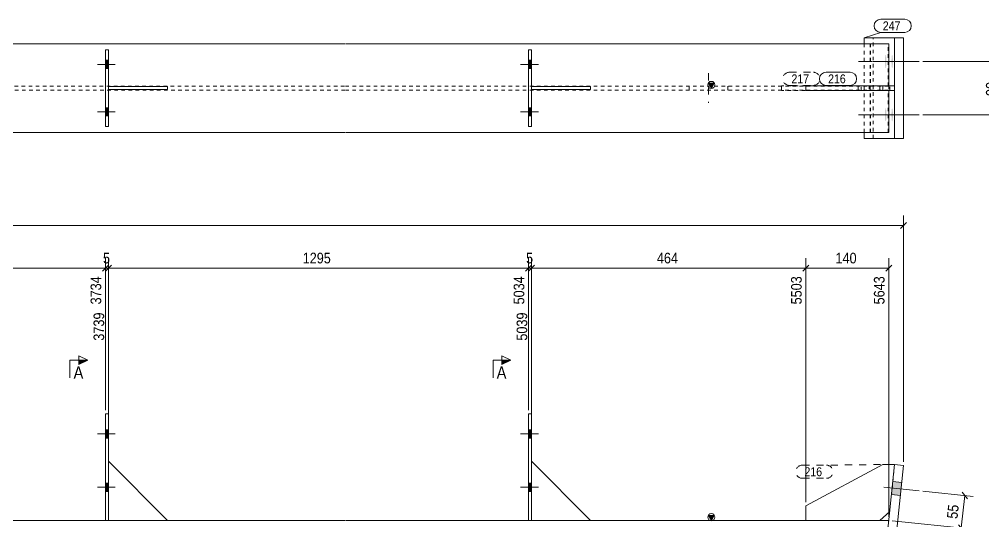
# Model space of a CAD drawing. Header units: millimetres. Extents: x 2 to 825, y 1 to 579.
# Drawn here: x 413.7 to 685.2, y 223.9 to 365.1 of the extents above; entities that cross this region are included whole.
import ezdxf

# ---------------------------------------------------------------- set-up
doc = ezdxf.new("R2010")
doc.units = ezdxf.units.MM
for name, pattern in [('XKITLINE00', [0]), ('XKITLINE01', [4, 1, -1, 1, -1]), ('XKITLINE02', [4, 2, -2])]:
    doc.linetypes.add(name, pattern=pattern)
for name, color, linetype, lineweight in [('Bolt', 3, 'Continuous', 0), ('Dimensions', 7, 'Continuous', 0), ('Part', 2, 'Continuous', 0), ('PartMark', 7, 'Continuous', 0), ('Section', 6, 'Continuous', 0)]:
    doc.layers.add(name, color=color, linetype=linetype, lineweight=lineweight)
doc.styles.add('ARIAL', font='ARIAL.TTF')

# ---------------------------------------------------------------- blocks, each defined once
blk = doc.blocks.new('*A5')
at = {"layer": 'Bolt'}
for points in [[(437.99, 249.49), (438.82, 249.49), (438.82, 247.16), (437.99, 247.16)], [(437.99, 249.49), (438.82, 249.49), (438.82, 247.16), (437.99, 247.16)], [(437.99, 234.49), (438.82, 234.49), (438.82, 232.16), (437.99, 232.16)], [(437.99, 234.49), (438.82, 234.49), (438.82, 232.16), (437.99, 232.16)]]:
    blk.add_hatch(color=3, dxfattribs=at).paths.add_polyline_path(points, flags=17)
at = {"layer": 'Bolt', "color": 3, "linetype": 'XKITLINE00', "lineweight": 0}
for p, q in [((440.75, 248.32), (435.75, 248.32)), ((440.75, 248.32), (435.75, 248.32)), ((438.82, 249.49), (437.99, 249.49)), ((438.82, 249.49), (437.99, 249.49)), ((438.82, 247.16), (437.99, 247.16)), ((438.82, 247.16), (437.99, 247.16)), ((438.82, 234.49), (437.99, 234.49)), ((438.82, 234.49), (437.99, 234.49)), ((440.75, 233.32), (435.75, 233.32)), ((440.75, 233.32), (435.75, 233.32)), ((438.82, 232.16), (437.99, 232.16)), ((438.82, 232.16), (437.99, 232.16))]:
    blk.add_line(p, q, dxfattribs=at)
blk = doc.blocks.new('*A6')
at = {"layer": 'Bolt'}
for points in [[(557.22, 249.49), (558.05, 249.49), (558.05, 247.16), (557.22, 247.16)], [(557.22, 249.49), (558.05, 249.49), (558.05, 247.16), (557.22, 247.16)], [(557.22, 234.49), (558.05, 234.49), (558.05, 232.16), (557.22, 232.16)], [(557.22, 234.49), (558.05, 234.49), (558.05, 232.16), (557.22, 232.16)]]:
    blk.add_hatch(color=3, dxfattribs=at).paths.add_polyline_path(points, flags=17)
at = {"layer": 'Bolt', "color": 3, "linetype": 'XKITLINE00', "lineweight": 0}
for p, q in [((559.99, 248.32), (554.99, 248.32)), ((559.99, 248.32), (554.99, 248.32)), ((558.05, 249.49), (557.22, 249.49)), ((558.05, 249.49), (557.22, 249.49)), ((558.05, 247.16), (557.22, 247.16)), ((558.05, 247.16), (557.22, 247.16)), ((558.05, 234.49), (557.22, 234.49)), ((558.05, 234.49), (557.22, 234.49)), ((559.99, 233.32), (554.99, 233.32)), ((559.99, 233.32), (554.99, 233.32)), ((558.05, 232.16), (557.22, 232.16)), ((558.05, 232.16), (557.22, 232.16))]:
    blk.add_line(p, q, dxfattribs=at)
blk = doc.blocks.new('*A8')
at = {"layer": 'Bolt'}
for points in [[(661.99, 231.02), (659.5, 231.28), (659.88, 234.93), (662.37, 234.67)], [(661.99, 231.02), (659.5, 231.28), (659.88, 234.93), (662.37, 234.67)], [(660.15, 213.62), (657.66, 213.88), (658.05, 217.53), (660.53, 217.26)], [(660.15, 213.62), (657.66, 213.88), (658.05, 217.53), (660.53, 217.26)], [(656.65, 180.47), (654.17, 180.73), (654.55, 184.38), (657.04, 184.11)], [(656.65, 180.47), (654.17, 180.73), (654.55, 184.38), (657.04, 184.11)], [(654.82, 163.06), (652.33, 163.33), (652.72, 166.97), (655.2, 166.71)], [(654.82, 163.06), (652.33, 163.33), (652.72, 166.97), (655.2, 166.71)]]:
    blk.add_hatch(color=3, dxfattribs=at).paths.add_polyline_path(points, flags=17)
at = {"layer": 'Bolt', "color": 3, "linetype": 'XKITLINE00', "lineweight": 0}
for p, q in [((662.37, 234.67), (659.88, 234.93)), ((662.37, 234.67), (659.88, 234.93)), ((667.32, 232.3), (657.37, 233.35)), ((667.32, 232.3), (657.37, 233.35)), ((661.99, 231.02), (659.5, 231.28)), ((661.99, 231.02), (659.5, 231.28)), ((660.53, 217.26), (658.05, 217.53)), ((660.53, 217.26), (658.05, 217.53)), ((665.48, 214.9), (655.54, 215.95)), ((665.48, 214.9), (655.54, 215.95)), ((660.15, 213.62), (657.66, 213.88)), ((660.15, 213.62), (657.66, 213.88)), ((661.98, 181.75), (652.04, 182.8)), ((661.98, 181.75), (652.04, 182.8)), ((657.04, 184.11), (654.55, 184.38)), ((657.04, 184.11), (654.55, 184.38)), ((656.65, 180.47), (654.17, 180.73)), ((656.65, 180.47), (654.17, 180.73)), ((655.2, 166.71), (652.72, 166.97)), ((655.2, 166.71), (652.72, 166.97)), ((660.15, 164.35), (650.2, 165.4)), ((660.15, 164.35), (650.2, 165.4)), ((654.82, 163.06), (652.33, 163.33)), ((654.82, 163.06), (652.33, 163.33))]:
    blk.add_line(p, q, dxfattribs=at)
blk = doc.blocks.new('*A9')
at = {"layer": 'Part'}
blk.add_hatch(color=2, dxfattribs=at).paths.add_polyline_path([(607.93, 225.39), (609.53, 225.39), (608.73, 223.99)], flags=17)
at = {"layer": 'Part', "color": 2, "linetype": 'XKITLINE00', "lineweight": 0}
for p, q in [((608.73, 223.99), (607.93, 225.39)), ((607.93, 225.39), (609.53, 225.39)), ((609.53, 225.39), (608.73, 223.99)), ((505.49, 223.99), (386.35, 223.99)), ((658.73, 223.99), (505.59, 223.99))]:
    blk.add_line(p, q, dxfattribs=at)
at = {"layer": 'Part', "color": 7, "linetype": 'XKITLINE01', "lineweight": 0}
blk.add_line((653.46, 173.99), (658.73, 223.99), dxfattribs=at)
at = {"layer": 'Part', "color": 2, "linetype": 'XKITLINE00', "lineweight": 0}
blk.add_circle((608.73, 224.89), 1, dxfattribs=at)
blk = doc.blocks.new('*A14')
at = {"layer": 'Part', "color": 2, "linetype": 'XKITLINE00', "lineweight": 0}
blk.add_line((455.49, 223.99), (438.82, 240.66), dxfattribs=at)
at = {"layer": 'Part', "color": 7, "linetype": 'XKITLINE01', "lineweight": 0}
for p, q in [((438.82, 240.66), (438.82, 223.99)), ((438.82, 223.99), (455.49, 223.99))]:
    blk.add_line(p, q, dxfattribs=at)
blk = doc.blocks.new('*A15')
at = {"layer": 'Part', "color": 2, "linetype": 'XKITLINE00', "lineweight": 0}
for p, q in [((437.99, 253.99), (438.82, 253.99)), ((437.99, 253.99), (437.99, 223.99)), ((438.82, 253.99), (438.82, 223.99))]:
    blk.add_line(p, q, dxfattribs=at)
at = {"layer": 'Part', "color": 7, "linetype": 'XKITLINE01', "lineweight": 0}
blk.add_line((438.82, 223.99), (437.99, 223.99), dxfattribs=at)
blk = doc.blocks.new('*A16')
at = {"layer": 'Part', "color": 2, "linetype": 'XKITLINE00', "lineweight": 0}
blk.add_line((574.72, 223.99), (558.05, 240.66), dxfattribs=at)
at = {"layer": 'Part', "color": 7, "linetype": 'XKITLINE01', "lineweight": 0}
for p, q in [((558.05, 240.66), (558.05, 223.99)), ((558.05, 223.99), (574.72, 223.99))]:
    blk.add_line(p, q, dxfattribs=at)
blk = doc.blocks.new('*A17')
at = {"layer": 'Part', "color": 2, "linetype": 'XKITLINE00', "lineweight": 0}
for p, q in [((557.22, 253.99), (558.05, 253.99)), ((557.22, 253.99), (557.22, 223.99)), ((558.05, 253.99), (558.05, 223.99))]:
    blk.add_line(p, q, dxfattribs=at)
at = {"layer": 'Part', "color": 7, "linetype": 'XKITLINE01', "lineweight": 0}
blk.add_line((558.05, 223.99), (557.22, 223.99), dxfattribs=at)
blk = doc.blocks.new('*A19')
at = {"layer": 'Part', "color": 2, "linetype": 'XKITLINE00', "lineweight": 0}
for p, q in [((660.39, 239.74), (651.82, 158.52)), ((654.31, 158.26), (662.88, 239.47)), ((662.88, 239.47), (660.39, 239.74)), ((651.82, 158.52), (654.31, 158.26))]:
    blk.add_line(p, q, dxfattribs=at)
blk = doc.blocks.new('*A20')
at = {"layer": 'Part', "color": 2, "linetype": 'XKITLINE00', "lineweight": 0}
for p, q in [((635.39, 228.07), (657.06, 239.74)), ((657.06, 239.74), (660.39, 239.74)), ((635.39, 223.99), (635.39, 228.07)), ((656.23, 223.99), (658.99, 226.48))]:
    blk.add_line(p, q, dxfattribs=at)
at = {"layer": 'Part', "color": 7, "linetype": 'XKITLINE01', "lineweight": 0}
for p, q in [((660.39, 239.74), (658.99, 226.48)), ((635.39, 223.99), (656.23, 223.99))]:
    blk.add_line(p, q, dxfattribs=at)
blk = doc.blocks.new('*A22')
at = {"layer": 'Bolt', "color": 3, "linetype": 'XKITLINE02', "lineweight": 0}
for p, q in [((607.92, 349.86), (607.92, 341.52)), ((602.5, 346.23), (602.5, 345.15)), ((613.34, 346.23), (613.34, 345.15))]:
    blk.add_line(p, q, dxfattribs=at)
blk = doc.blocks.new('*A25')
at = {"layer": 'Bolt'}
for points in [[(437.99, 353.52), (438.82, 353.52), (438.82, 351.19), (437.99, 351.19)], [(437.99, 353.52), (438.82, 353.52), (438.82, 351.19), (437.99, 351.19)], [(437.99, 340.19), (438.82, 340.19), (438.82, 337.86), (437.99, 337.86)], [(437.99, 340.19), (438.82, 340.19), (438.82, 337.86), (437.99, 337.86)]]:
    blk.add_hatch(color=3, dxfattribs=at).paths.add_polyline_path(points, flags=17)
at = {"layer": 'Bolt', "color": 3, "linetype": 'XKITLINE00', "lineweight": 0}
for p, q in [((438.82, 353.52), (437.99, 353.52)), ((438.82, 353.52), (437.99, 353.52)), ((440.75, 352.36), (435.75, 352.36)), ((440.75, 352.36), (435.75, 352.36)), ((438.82, 351.19), (437.99, 351.19)), ((438.82, 351.19), (437.99, 351.19)), ((438.82, 340.19), (437.99, 340.19)), ((438.82, 340.19), (437.99, 340.19)), ((440.75, 339.02), (435.75, 339.02)), ((440.75, 339.02), (435.75, 339.02)), ((438.82, 337.86), (437.99, 337.86)), ((438.82, 337.86), (437.99, 337.86))]:
    blk.add_line(p, q, dxfattribs=at)
blk = doc.blocks.new('*A26')
at = {"layer": 'Bolt'}
for points in [[(557.22, 353.52), (558.05, 353.52), (558.05, 351.19), (557.22, 351.19)], [(557.22, 353.52), (558.05, 353.52), (558.05, 351.19), (557.22, 351.19)], [(557.22, 340.19), (558.05, 340.19), (558.05, 337.86), (557.22, 337.86)], [(557.22, 340.19), (558.05, 340.19), (558.05, 337.86), (557.22, 337.86)]]:
    blk.add_hatch(color=3, dxfattribs=at).paths.add_polyline_path(points, flags=17)
at = {"layer": 'Bolt', "color": 3, "linetype": 'XKITLINE00', "lineweight": 0}
for p, q in [((558.05, 353.52), (557.22, 353.52)), ((558.05, 353.52), (557.22, 353.52)), ((559.99, 352.36), (554.99, 352.36)), ((559.99, 352.36), (554.99, 352.36)), ((558.05, 351.19), (557.22, 351.19)), ((558.05, 351.19), (557.22, 351.19)), ((558.05, 340.19), (557.22, 340.19)), ((558.05, 340.19), (557.22, 340.19)), ((559.99, 339.02), (554.99, 339.02)), ((559.99, 339.02), (554.99, 339.02)), ((558.05, 337.86), (557.22, 337.86)), ((558.05, 337.86), (557.22, 337.86))]:
    blk.add_line(p, q, dxfattribs=at)
blk = doc.blocks.new('*A28')
at = {"layer": 'Bolt'}
for points in [[(658.06, 353.15), (658.06, 353.1), (658.06, 353.06), (658.06, 353.01), (658.06, 352.97), (658.06, 352.92), (658.06, 352.88), (658.06, 352.83), (658.06, 352.79), (658.06, 352.75), (658.06, 352.7), (658.06, 352.66), (658.05, 352.62), (658.05, 352.57), (658.05, 352.53), (658.05, 352.49), (658.05, 352.45), (658.04, 352.41), (658.04, 352.37), (658.04, 352.33), (658.04, 352.29), (658.03, 352.25), (658.03, 352.21), (658.03, 352.17), (658.03, 352.14), (658.02, 352.1), (658.02, 352.06), (658.02, 352.03), (658.01, 351.99), (658.01, 351.96), (658.01, 351.93), (658, 351.89), (658, 351.86), (658, 351.83), (657.99, 351.8), (657.99, 351.77), (657.98, 351.75), (657.98, 351.72), (657.98, 351.69), (657.97, 351.67), (657.97, 351.64), (657.96, 351.62), (657.96, 351.6), (657.95, 351.57), (657.95, 351.55), (657.94, 351.53), (657.94, 351.51), (657.94, 351.5), (657.93, 351.48), (657.93, 351.46), (657.92, 351.45), (657.92, 351.44), (657.91, 351.42), (657.91, 351.41), (657.9, 351.4), (657.9, 351.39), (657.89, 351.38), (657.89, 351.38), (657.88, 351.37), (657.88, 351.37), (657.87, 351.36), (657.87, 351.36), (657.86, 351.36), (657.86, 351.36), (657.85, 351.36), (657.85, 351.36), (657.84, 351.36), (657.84, 351.37), (657.83, 351.37), (657.82, 351.38), (657.82, 351.38), (657.81, 351.39), (657.81, 351.4), (657.8, 351.41), (657.8, 351.42), (657.79, 351.44), (657.79, 351.45), (657.79, 351.46), (657.78, 351.48), (657.78, 351.5), (657.77, 351.51), (657.77, 351.53), (657.76, 351.55), (657.76, 351.57), (657.75, 351.6), (657.75, 351.62), (657.74, 351.64), (657.74, 351.67), (657.74, 351.69), (657.73, 351.72), (657.73, 351.75), (657.72, 351.77), (657.72, 351.8), (657.72, 351.83), (657.71, 351.86), (657.71, 351.89), (657.7, 351.93), (657.7, 351.96), (657.7, 351.99), (657.69, 352.03), (657.69, 352.06), (657.69, 352.1), (657.68, 352.14), (657.68, 352.17), (657.68, 352.21), (657.68, 352.25), (657.67, 352.29), (657.67, 352.33), (657.67, 352.37), (657.67, 352.41), (657.66, 352.45), (657.66, 352.49), (657.66, 352.53), (657.66, 352.57), (657.66, 352.62), (657.66, 352.66), (657.65, 352.7), (657.65, 352.75), (657.65, 352.79), (657.65, 352.83), (657.65, 352.88), (657.65, 352.92), (657.65, 352.97), (657.65, 353.01), (657.65, 353.06), (657.65, 353.1), (657.65, 353.15), (657.65, 353.19), (657.65, 353.24), (657.65, 353.28), (657.65, 353.33), (657.65, 353.37), (657.65, 353.42), (657.65, 353.46), (657.65, 353.5), (657.65, 353.55), (657.65, 353.59), (657.65, 353.64), (657.65, 353.68), (657.66, 353.72), (657.66, 353.77), (657.66, 353.81), (657.66, 353.85), (657.66, 353.89), (657.66, 353.93), (657.67, 353.97), (657.67, 354.01), (657.67, 354.05), (657.67, 354.09), (657.68, 354.13), (657.68, 354.17), (657.68, 354.21), (657.68, 354.25), (657.69, 354.28), (657.69, 354.32), (657.69, 354.35), (657.7, 354.39), (657.7, 354.42), (657.7, 354.45), (657.71, 354.49), (657.71, 354.52), (657.72, 354.55), (657.72, 354.58), (657.72, 354.61), (657.73, 354.64), (657.73, 354.66), (657.74, 354.69), (657.74, 354.72), (657.74, 354.74), (657.75, 354.76), (657.75, 354.79), (657.76, 354.81), (657.76, 354.83), (657.77, 354.85), (657.77, 354.87), (657.78, 354.88), (657.78, 354.9), (657.79, 354.92), (657.79, 354.93), (657.79, 354.95), (657.8, 354.96), (657.8, 354.97), (657.81, 354.98), (657.81, 354.99), (657.82, 355), (657.82, 355), (657.83, 355.01), (657.84, 355.02), (657.84, 355.02), (657.85, 355.02), (657.85, 355.02), (657.86, 355.02), (657.86, 355.02), (657.87, 355.02), (657.87, 355.02), (657.88, 355.02), (657.88, 355.01), (657.89, 355), (657.89, 355), (657.9, 354.99), (657.9, 354.98), (657.91, 354.97), (657.91, 354.96), (657.92, 354.95), (657.92, 354.93), (657.93, 354.92), (657.93, 354.9), (657.94, 354.88), (657.94, 354.87), (657.94, 354.85), (657.95, 354.83), (657.95, 354.81), (657.96, 354.79), (657.96, 354.76), (657.97, 354.74), (657.97, 354.72), (657.98, 354.69), (657.98, 354.66), (657.98, 354.64), (657.99, 354.61), (657.99, 354.58), (658, 354.55), (658, 354.52), (658, 354.49), (658.01, 354.45), (658.01, 354.42), (658.01, 354.39), (658.02, 354.35), (658.02, 354.32), (658.02, 354.28), (658.03, 354.25), (658.03, 354.21), (658.03, 354.17), (658.03, 354.13), (658.04, 354.09), (658.04, 354.05), (658.04, 354.01), (658.04, 353.97), (658.05, 353.93), (658.05, 353.89), (658.05, 353.85), (658.05, 353.81), (658.05, 353.77), (658.06, 353.72), (658.06, 353.68), (658.06, 353.64), (658.06, 353.59), (658.06, 353.55), (658.06, 353.5), (658.06, 353.46), (658.06, 353.42), (658.06, 353.37), (658.06, 353.33), (658.06, 353.28), (658.06, 353.24), (658.06, 353.19)], [(659.9, 353.15), (659.9, 353.1), (659.9, 353.06), (659.9, 353.01), (659.9, 352.97), (659.9, 352.92), (659.89, 352.88), (659.89, 352.83), (659.89, 352.79), (659.89, 352.75), (659.89, 352.7), (659.89, 352.66), (659.89, 352.62), (659.89, 352.57), (659.88, 352.53), (659.88, 352.49), (659.88, 352.45), (659.88, 352.41), (659.88, 352.37), (659.87, 352.33), (659.87, 352.29), (659.87, 352.25), (659.87, 352.21), (659.86, 352.17), (659.86, 352.14), (659.86, 352.1), (659.85, 352.06), (659.85, 352.03), (659.85, 351.99), (659.84, 351.96), (659.84, 351.93), (659.84, 351.89), (659.83, 351.86), (659.83, 351.83), (659.83, 351.8), (659.82, 351.77), (659.82, 351.75), (659.81, 351.72), (659.81, 351.69), (659.81, 351.67), (659.8, 351.64), (659.8, 351.62), (659.79, 351.6), (659.79, 351.57), (659.78, 351.55), (659.78, 351.53), (659.77, 351.51), (659.77, 351.5), (659.77, 351.48), (659.76, 351.46), (659.76, 351.45), (659.75, 351.44), (659.75, 351.42), (659.74, 351.41), (659.74, 351.4), (659.73, 351.39), (659.73, 351.38), (659.72, 351.38), (659.72, 351.37), (659.71, 351.37), (659.71, 351.36), (659.7, 351.36), (659.7, 351.36), (659.69, 351.36), (659.69, 351.36), (659.68, 351.36), (659.68, 351.36), (659.67, 351.37), (659.67, 351.37), (659.66, 351.38), (659.66, 351.38), (659.65, 351.39), (659.65, 351.4), (659.64, 351.41), (659.64, 351.42), (659.63, 351.44), (659.63, 351.45), (659.62, 351.46), (659.62, 351.48), (659.61, 351.5), (659.61, 351.51), (659.6, 351.53), (659.6, 351.55), (659.59, 351.57), (659.59, 351.6), (659.59, 351.62), (659.58, 351.64), (659.58, 351.67), (659.57, 351.69), (659.57, 351.72), (659.56, 351.75), (659.56, 351.77), (659.56, 351.8), (659.55, 351.83), (659.55, 351.86), (659.55, 351.89), (659.54, 351.93), (659.54, 351.96), (659.53, 351.99), (659.53, 352.03), (659.53, 352.06), (659.53, 352.1), (659.52, 352.14), (659.52, 352.17), (659.52, 352.21), (659.51, 352.25), (659.51, 352.29), (659.51, 352.33), (659.51, 352.37), (659.5, 352.41), (659.5, 352.45), (659.5, 352.49), (659.5, 352.53), (659.5, 352.57), (659.5, 352.62), (659.49, 352.66), (659.49, 352.7), (659.49, 352.75), (659.49, 352.79), (659.49, 352.83), (659.49, 352.88), (659.49, 352.92), (659.49, 352.97), (659.49, 353.01), (659.49, 353.06), (659.48, 353.1), (659.48, 353.15), (659.48, 353.19), (659.48, 353.24), (659.48, 353.28), (659.49, 353.33), (659.49, 353.37), (659.49, 353.42), (659.49, 353.46), (659.49, 353.5), (659.49, 353.55), (659.49, 353.59), (659.49, 353.64), (659.49, 353.68), (659.49, 353.72), (659.5, 353.77), (659.5, 353.81), (659.5, 353.85), (659.5, 353.89), (659.5, 353.93), (659.5, 353.97), (659.51, 354.01), (659.51, 354.05), (659.51, 354.09), (659.51, 354.13), (659.52, 354.17), (659.52, 354.21), (659.52, 354.25), (659.53, 354.28), (659.53, 354.32), (659.53, 354.35), (659.53, 354.39), (659.54, 354.42), (659.54, 354.45), (659.55, 354.49), (659.55, 354.52), (659.55, 354.55), (659.56, 354.58), (659.56, 354.61), (659.56, 354.64), (659.57, 354.66), (659.57, 354.69), (659.58, 354.72), (659.58, 354.74), (659.59, 354.76), (659.59, 354.79), (659.59, 354.81), (659.6, 354.83), (659.6, 354.85), (659.61, 354.87), (659.61, 354.88), (659.62, 354.9), (659.62, 354.92), (659.63, 354.93), (659.63, 354.95), (659.64, 354.96), (659.64, 354.97), (659.65, 354.98), (659.65, 354.99), (659.66, 355), (659.66, 355), (659.67, 355.01), (659.67, 355.02), (659.68, 355.02), (659.68, 355.02), (659.69, 355.02), (659.69, 355.02), (659.7, 355.02), (659.7, 355.02), (659.71, 355.02), (659.71, 355.02), (659.72, 355.01), (659.72, 355), (659.73, 355), (659.73, 354.99), (659.74, 354.98), (659.74, 354.97), (659.75, 354.96), (659.75, 354.95), (659.76, 354.93), (659.76, 354.92), (659.77, 354.9), (659.77, 354.88), (659.77, 354.87), (659.78, 354.85), (659.78, 354.83), (659.79, 354.81), (659.79, 354.79), (659.8, 354.76), (659.8, 354.74), (659.81, 354.72), (659.81, 354.69), (659.81, 354.66), (659.82, 354.64), (659.82, 354.61), (659.83, 354.58), (659.83, 354.55), (659.83, 354.52), (659.84, 354.49), (659.84, 354.45), (659.84, 354.42), (659.85, 354.39), (659.85, 354.35), (659.85, 354.32), (659.86, 354.28), (659.86, 354.25), (659.86, 354.21), (659.87, 354.17), (659.87, 354.13), (659.87, 354.09), (659.87, 354.05), (659.88, 354.01), (659.88, 353.97), (659.88, 353.93), (659.88, 353.89), (659.88, 353.85), (659.89, 353.81), (659.89, 353.77), (659.89, 353.72), (659.89, 353.68), (659.89, 353.64), (659.89, 353.59), (659.89, 353.55), (659.89, 353.5), (659.9, 353.46), (659.9, 353.42), (659.9, 353.37), (659.9, 353.33), (659.9, 353.28), (659.9, 353.24), (659.9, 353.19)], [(658.06, 338.15), (658.06, 338.1), (658.06, 338.06), (658.06, 338.01), (658.06, 337.97), (658.06, 337.92), (658.06, 337.88), (658.06, 337.83), (658.06, 337.79), (658.06, 337.75), (658.06, 337.7), (658.06, 337.66), (658.05, 337.62), (658.05, 337.57), (658.05, 337.53), (658.05, 337.49), (658.05, 337.45), (658.04, 337.41), (658.04, 337.37), (658.04, 337.33), (658.04, 337.29), (658.03, 337.25), (658.03, 337.21), (658.03, 337.17), (658.03, 337.14), (658.02, 337.1), (658.02, 337.06), (658.02, 337.03), (658.01, 336.99), (658.01, 336.96), (658.01, 336.93), (658, 336.89), (658, 336.86), (658, 336.83), (657.99, 336.8), (657.99, 336.77), (657.98, 336.75), (657.98, 336.72), (657.98, 336.69), (657.97, 336.67), (657.97, 336.64), (657.96, 336.62), (657.96, 336.6), (657.95, 336.57), (657.95, 336.55), (657.94, 336.53), (657.94, 336.51), (657.94, 336.5), (657.93, 336.48), (657.93, 336.46), (657.92, 336.45), (657.92, 336.44), (657.91, 336.42), (657.91, 336.41), (657.9, 336.4), (657.9, 336.39), (657.89, 336.38), (657.89, 336.38), (657.88, 336.37), (657.88, 336.37), (657.87, 336.36), (657.87, 336.36), (657.86, 336.36), (657.86, 336.36), (657.85, 336.36), (657.85, 336.36), (657.84, 336.36), (657.84, 336.37), (657.83, 336.37), (657.82, 336.38), (657.82, 336.38), (657.81, 336.39), (657.81, 336.4), (657.8, 336.41), (657.8, 336.42), (657.79, 336.44), (657.79, 336.45), (657.79, 336.46), (657.78, 336.48), (657.78, 336.5), (657.77, 336.51), (657.77, 336.53), (657.76, 336.55), (657.76, 336.57), (657.75, 336.6), (657.75, 336.62), (657.74, 336.64), (657.74, 336.67), (657.74, 336.69), (657.73, 336.72), (657.73, 336.75), (657.72, 336.77), (657.72, 336.8), (657.72, 336.83), (657.71, 336.86), (657.71, 336.89), (657.7, 336.93), (657.7, 336.96), (657.7, 336.99), (657.69, 337.03), (657.69, 337.06), (657.69, 337.1), (657.68, 337.14), (657.68, 337.17), (657.68, 337.21), (657.68, 337.25), (657.67, 337.29), (657.67, 337.33), (657.67, 337.37), (657.67, 337.41), (657.66, 337.45), (657.66, 337.49), (657.66, 337.53), (657.66, 337.57), (657.66, 337.62), (657.66, 337.66), (657.65, 337.7), (657.65, 337.75), (657.65, 337.79), (657.65, 337.83), (657.65, 337.88), (657.65, 337.92), (657.65, 337.97), (657.65, 338.01), (657.65, 338.06), (657.65, 338.1), (657.65, 338.15), (657.65, 338.19), (657.65, 338.24), (657.65, 338.28), (657.65, 338.33), (657.65, 338.37), (657.65, 338.42), (657.65, 338.46), (657.65, 338.5), (657.65, 338.55), (657.65, 338.59), (657.65, 338.64), (657.65, 338.68), (657.66, 338.72), (657.66, 338.77), (657.66, 338.81), (657.66, 338.85), (657.66, 338.89), (657.66, 338.93), (657.67, 338.97), (657.67, 339.01), (657.67, 339.05), (657.67, 339.09), (657.68, 339.13), (657.68, 339.17), (657.68, 339.21), (657.68, 339.25), (657.69, 339.28), (657.69, 339.32), (657.69, 339.35), (657.7, 339.39), (657.7, 339.42), (657.7, 339.45), (657.71, 339.49), (657.71, 339.52), (657.72, 339.55), (657.72, 339.58), (657.72, 339.61), (657.73, 339.64), (657.73, 339.66), (657.74, 339.69), (657.74, 339.72), (657.74, 339.74), (657.75, 339.76), (657.75, 339.79), (657.76, 339.81), (657.76, 339.83), (657.77, 339.85), (657.77, 339.87), (657.78, 339.88), (657.78, 339.9), (657.79, 339.92), (657.79, 339.93), (657.79, 339.95), (657.8, 339.96), (657.8, 339.97), (657.81, 339.98), (657.81, 339.99), (657.82, 340), (657.82, 340), (657.83, 340.01), (657.84, 340.02), (657.84, 340.02), (657.85, 340.02), (657.85, 340.02), (657.86, 340.02), (657.86, 340.02), (657.87, 340.02), (657.87, 340.02), (657.88, 340.02), (657.88, 340.01), (657.89, 340), (657.89, 340), (657.9, 339.99), (657.9, 339.98), (657.91, 339.97), (657.91, 339.96), (657.92, 339.95), (657.92, 339.93), (657.93, 339.92), (657.93, 339.9), (657.94, 339.88), (657.94, 339.87), (657.94, 339.85), (657.95, 339.83), (657.95, 339.81), (657.96, 339.79), (657.96, 339.76), (657.97, 339.74), (657.97, 339.72), (657.98, 339.69), (657.98, 339.66), (657.98, 339.64), (657.99, 339.61), (657.99, 339.58), (658, 339.55), (658, 339.52), (658, 339.49), (658.01, 339.45), (658.01, 339.42), (658.01, 339.39), (658.02, 339.35), (658.02, 339.32), (658.02, 339.28), (658.03, 339.25), (658.03, 339.21), (658.03, 339.17), (658.03, 339.13), (658.04, 339.09), (658.04, 339.05), (658.04, 339.01), (658.04, 338.97), (658.05, 338.93), (658.05, 338.89), (658.05, 338.85), (658.05, 338.81), (658.05, 338.77), (658.06, 338.72), (658.06, 338.68), (658.06, 338.64), (658.06, 338.59), (658.06, 338.55), (658.06, 338.5), (658.06, 338.46), (658.06, 338.42), (658.06, 338.37), (658.06, 338.33), (658.06, 338.28), (658.06, 338.24), (658.06, 338.19)], [(659.9, 338.15), (659.9, 338.1), (659.9, 338.06), (659.9, 338.01), (659.9, 337.97), (659.9, 337.92), (659.89, 337.88), (659.89, 337.83), (659.89, 337.79), (659.89, 337.75), (659.89, 337.7), (659.89, 337.66), (659.89, 337.62), (659.89, 337.57), (659.88, 337.53), (659.88, 337.49), (659.88, 337.45), (659.88, 337.41), (659.88, 337.37), (659.87, 337.33), (659.87, 337.29), (659.87, 337.25), (659.87, 337.21), (659.86, 337.17), (659.86, 337.14), (659.86, 337.1), (659.85, 337.06), (659.85, 337.03), (659.85, 336.99), (659.84, 336.96), (659.84, 336.93), (659.84, 336.89), (659.83, 336.86), (659.83, 336.83), (659.83, 336.8), (659.82, 336.77), (659.82, 336.75), (659.81, 336.72), (659.81, 336.69), (659.81, 336.67), (659.8, 336.64), (659.8, 336.62), (659.79, 336.6), (659.79, 336.57), (659.78, 336.55), (659.78, 336.53), (659.77, 336.51), (659.77, 336.5), (659.77, 336.48), (659.76, 336.46), (659.76, 336.45), (659.75, 336.44), (659.75, 336.42), (659.74, 336.41), (659.74, 336.4), (659.73, 336.39), (659.73, 336.38), (659.72, 336.38), (659.72, 336.37), (659.71, 336.37), (659.71, 336.36), (659.7, 336.36), (659.7, 336.36), (659.69, 336.36), (659.69, 336.36), (659.68, 336.36), (659.68, 336.36), (659.67, 336.37), (659.67, 336.37), (659.66, 336.38), (659.66, 336.38), (659.65, 336.39), (659.65, 336.4), (659.64, 336.41), (659.64, 336.42), (659.63, 336.44), (659.63, 336.45), (659.62, 336.46), (659.62, 336.48), (659.61, 336.5), (659.61, 336.51), (659.6, 336.53), (659.6, 336.55), (659.59, 336.57), (659.59, 336.6), (659.59, 336.62), (659.58, 336.64), (659.58, 336.67), (659.57, 336.69), (659.57, 336.72), (659.56, 336.75), (659.56, 336.77), (659.56, 336.8), (659.55, 336.83), (659.55, 336.86), (659.55, 336.89), (659.54, 336.93), (659.54, 336.96), (659.53, 336.99), (659.53, 337.03), (659.53, 337.06), (659.53, 337.1), (659.52, 337.14), (659.52, 337.17), (659.52, 337.21), (659.51, 337.25), (659.51, 337.29), (659.51, 337.33), (659.51, 337.37), (659.5, 337.41), (659.5, 337.45), (659.5, 337.49), (659.5, 337.53), (659.5, 337.57), (659.5, 337.62), (659.49, 337.66), (659.49, 337.7), (659.49, 337.75), (659.49, 337.79), (659.49, 337.83), (659.49, 337.88), (659.49, 337.92), (659.49, 337.97), (659.49, 338.01), (659.49, 338.06), (659.48, 338.1), (659.48, 338.15), (659.48, 338.19), (659.48, 338.24), (659.48, 338.28), (659.49, 338.33), (659.49, 338.37), (659.49, 338.42), (659.49, 338.46), (659.49, 338.5), (659.49, 338.55), (659.49, 338.59), (659.49, 338.64), (659.49, 338.68), (659.49, 338.72), (659.5, 338.77), (659.5, 338.81), (659.5, 338.85), (659.5, 338.89), (659.5, 338.93), (659.5, 338.97), (659.51, 339.01), (659.51, 339.05), (659.51, 339.09), (659.51, 339.13), (659.52, 339.17), (659.52, 339.21), (659.52, 339.25), (659.53, 339.28), (659.53, 339.32), (659.53, 339.35), (659.53, 339.39), (659.54, 339.42), (659.54, 339.45), (659.55, 339.49), (659.55, 339.52), (659.55, 339.55), (659.56, 339.58), (659.56, 339.61), (659.56, 339.64), (659.57, 339.66), (659.57, 339.69), (659.58, 339.72), (659.58, 339.74), (659.59, 339.76), (659.59, 339.79), (659.59, 339.81), (659.6, 339.83), (659.6, 339.85), (659.61, 339.87), (659.61, 339.88), (659.62, 339.9), (659.62, 339.92), (659.63, 339.93), (659.63, 339.95), (659.64, 339.96), (659.64, 339.97), (659.65, 339.98), (659.65, 339.99), (659.66, 340), (659.66, 340), (659.67, 340.01), (659.67, 340.02), (659.68, 340.02), (659.68, 340.02), (659.69, 340.02), (659.69, 340.02), (659.7, 340.02), (659.7, 340.02), (659.71, 340.02), (659.71, 340.02), (659.72, 340.01), (659.72, 340), (659.73, 340), (659.73, 339.99), (659.74, 339.98), (659.74, 339.97), (659.75, 339.96), (659.75, 339.95), (659.76, 339.93), (659.76, 339.92), (659.77, 339.9), (659.77, 339.88), (659.77, 339.87), (659.78, 339.85), (659.78, 339.83), (659.79, 339.81), (659.79, 339.79), (659.8, 339.76), (659.8, 339.74), (659.81, 339.72), (659.81, 339.69), (659.81, 339.66), (659.82, 339.64), (659.82, 339.61), (659.83, 339.58), (659.83, 339.55), (659.83, 339.52), (659.84, 339.49), (659.84, 339.45), (659.84, 339.42), (659.85, 339.39), (659.85, 339.35), (659.85, 339.32), (659.86, 339.28), (659.86, 339.25), (659.86, 339.21), (659.87, 339.17), (659.87, 339.13), (659.87, 339.09), (659.87, 339.05), (659.88, 339.01), (659.88, 338.97), (659.88, 338.93), (659.88, 338.89), (659.88, 338.85), (659.89, 338.81), (659.89, 338.77), (659.89, 338.72), (659.89, 338.68), (659.89, 338.64), (659.89, 338.59), (659.89, 338.55), (659.89, 338.5), (659.9, 338.46), (659.9, 338.42), (659.9, 338.37), (659.9, 338.33), (659.9, 338.28), (659.9, 338.24), (659.9, 338.19)]]:
    blk.add_hatch(color=3, dxfattribs=at).paths.add_polyline_path(points, flags=17)
at = {"layer": 'Bolt', "color": 3, "linetype": 'XKITLINE02', "lineweight": 0}
for p, q in [((660.15, 353.19), (650.2, 353.19)), ((661.98, 353.19), (652.04, 353.19)), ((660.15, 338.19), (650.2, 338.19)), ((661.98, 338.19), (652.04, 338.19))]:
    blk.add_line(p, q, dxfattribs=at)
at = {"layer": 'Bolt', "color": 3, "linetype": 'XKITLINE00', "lineweight": 0}
for p, q in [((665.48, 353.19), (655.54, 353.19)), ((667.32, 353.19), (657.37, 353.19)), ((665.48, 338.19), (655.54, 338.19)), ((667.32, 338.19), (657.37, 338.19))]:
    blk.add_line(p, q, dxfattribs=at)
blk = doc.blocks.new('*A29')
at = {"layer": 'Part'}
blk.add_hatch(color=2, dxfattribs=at).paths.add_polyline_path([(607.93, 347.09), (609.53, 347.09), (608.73, 345.69)], flags=17)
at = {"layer": 'Part', "color": 2, "linetype": 'XKITLINE00', "lineweight": 0}
for p, q in [((386.35, 358.19), (505.49, 358.19)), ((505.59, 358.19), (658.73, 358.19)), ((658.73, 358.19), (658.73, 346.36)), ((608.73, 345.69), (607.93, 347.09)), ((607.93, 347.09), (609.53, 347.09)), ((609.53, 347.09), (608.73, 345.69)), ((658.73, 333.19), (658.73, 345.02)), ((386.35, 333.19), (505.49, 333.19)), ((505.59, 333.19), (658.73, 333.19))]:
    blk.add_line(p, q, dxfattribs=at)
at = {"layer": 'Part', "color": 7, "linetype": 'XKITLINE01', "lineweight": 0}
for p, q in [((653.46, 333.19), (653.46, 358.19)), ((653.61, 358.19), (653.61, 346.23)), ((658.57, 346.23), (658.57, 358.19)), ((386.35, 346.23), (505.49, 346.23)), ((505.49, 345.15), (386.35, 345.15)), ((505.59, 346.23), (658.57, 346.23)), ((658.57, 345.15), (505.59, 345.15)), ((653.61, 333.19), (653.61, 345.15)), ((658.57, 333.19), (658.57, 345.15)), ((658.73, 346.36), (658.73, 345.02))]:
    blk.add_line(p, q, dxfattribs=at)
at = {"layer": 'Part', "color": 2, "linetype": 'XKITLINE00', "lineweight": 0}
blk.add_circle((608.73, 346.59), 1, dxfattribs=at)
blk = doc.blocks.new('*A34')
at = {"layer": 'Part', "color": 2, "linetype": 'XKITLINE00', "lineweight": 0}
for p, q in [((438.82, 346.11), (455.49, 346.11)), ((455.49, 345.27), (438.82, 345.27)), ((455.49, 345.27), (455.49, 346.11))]:
    blk.add_line(p, q, dxfattribs=at)
at = {"layer": 'Part', "color": 7, "linetype": 'XKITLINE01', "lineweight": 0}
blk.add_line((438.82, 345.27), (438.82, 346.11), dxfattribs=at)
blk.add_line((438.82, 345.27), (438.82, 346.11), dxfattribs=at)
blk = doc.blocks.new('*A35')
at = {"layer": 'Part', "color": 2, "linetype": 'XKITLINE00', "lineweight": 0}
for p, q in [((437.99, 356.52), (438.82, 356.52)), ((437.99, 334.86), (437.99, 356.52)), ((438.82, 356.52), (438.82, 334.86)), ((438.82, 334.86), (437.99, 334.86))]:
    blk.add_line(p, q, dxfattribs=at)
blk = doc.blocks.new('*A36')
at = {"layer": 'Part', "color": 2, "linetype": 'XKITLINE00', "lineweight": 0}
for p, q in [((558.05, 346.11), (574.72, 346.11)), ((574.72, 345.27), (558.05, 345.27)), ((574.72, 345.27), (574.72, 346.11))]:
    blk.add_line(p, q, dxfattribs=at)
at = {"layer": 'Part', "color": 7, "linetype": 'XKITLINE01', "lineweight": 0}
blk.add_line((558.05, 345.27), (558.05, 346.11), dxfattribs=at)
blk.add_line((558.05, 345.27), (558.05, 346.11), dxfattribs=at)
blk = doc.blocks.new('*A37')
at = {"layer": 'Part', "color": 2, "linetype": 'XKITLINE00', "lineweight": 0}
for p, q in [((557.22, 356.52), (558.05, 356.52)), ((557.22, 334.86), (557.22, 356.52)), ((558.05, 356.52), (558.05, 334.86)), ((558.05, 334.86), (557.22, 334.86))]:
    blk.add_line(p, q, dxfattribs=at)
blk = doc.blocks.new('*A39')
at = {"layer": 'Part', "color": 2, "linetype": 'XKITLINE00', "lineweight": 0}
for p, q in [((651.82, 359.86), (651.82, 358.19)), ((660.39, 359.86), (651.82, 359.86)), ((662.88, 359.86), (660.39, 359.86)), ((660.39, 331.52), (660.39, 359.86)), ((662.88, 359.86), (662.88, 331.52)), ((651.82, 331.52), (651.82, 333.19)), ((662.88, 331.52), (651.82, 331.52))]:
    blk.add_line(p, q, dxfattribs=at)
at = {"layer": 'Part', "color": 7, "linetype": 'XKITLINE01', "lineweight": 0}
for p, q in [((654.31, 331.52), (654.31, 359.86)), ((651.82, 358.19), (651.82, 333.19))]:
    blk.add_line(p, q, dxfattribs=at)
blk = doc.blocks.new('*A40')
at = {"layer": 'Part', "color": 2, "linetype": 'XKITLINE00', "lineweight": 0}
for p, q in [((635.39, 346.36), (660.39, 346.36)), ((635.39, 345.02), (635.39, 346.36)), ((660.39, 345.02), (635.39, 345.02)), ((657.06, 346.36), (657.06, 345.02)), ((660.39, 346.36), (660.39, 345.02))]:
    blk.add_line(p, q, dxfattribs=at)
at = {"layer": 'Part', "color": 7, "linetype": 'XKITLINE01', "lineweight": 0}
for p, q in [((635.39, 346.36), (635.39, 345.02)), ((656.23, 345.02), (656.23, 346.36)), ((658.99, 345.02), (658.99, 346.36))]:
    blk.add_line(p, q, dxfattribs=at)
blk = doc.blocks.new('*A41')
at = {"layer": 'Part', "color": 7, "linetype": 'XKITLINE01', "lineweight": 0}
for p, q in [((653.19, 346.36), (628.46, 346.36)), ((628.46, 346.36), (628.46, 345.02)), ((628.46, 345.02), (628.46, 346.36)), ((653.19, 345.02), (628.46, 345.02)), ((650.12, 345.02), (650.12, 346.36)), ((650.96, 345.02), (650.96, 346.36)), ((651.82, 345.02), (651.82, 346.36)), ((653.19, 346.36), (653.19, 345.02))]:
    blk.add_line(p, q, dxfattribs=at)
blk = doc.blocks.new('*A54')
at = {"layer": 'Dimensions', "color": 7, "linetype": 'XKITLINE00', "lineweight": 0}
for p, q in [((662.88, 240.47), (662.88, 309.84)), ((55.95, 306.99), (662.88, 306.99)), ((663.73, 307.84), (662.03, 306.14))]:
    blk.add_line(p, q, dxfattribs=at)
at = {"layer": 'Dimensions', "color": 3}
blk.add_point((662.88, 306.99), dxfattribs=at)
blk = doc.blocks.new('*A56')
at = {"layer": 'Dimensions', "color": 7, "linetype": 'XKITLINE00', "lineweight": 0}
for p, q in [((319.59, 241.66), (319.59, 297.84)), ((437.99, 254.99), (437.99, 297.84)), ((320.44, 295.84), (318.74, 294.14)), ((319.59, 294.99), (437.99, 294.99)), ((438.84, 295.84), (437.14, 294.14))]:
    blk.add_line(p, q, dxfattribs=at)
at = {"layer": 'Dimensions', "color": 3}
for p in [(319.59, 294.99), (437.99, 294.99)]:
    blk.add_point(p, dxfattribs=at)
at = {"layer": 'Dimensions', "color": 3, "style": 'ARIAL', "width": 0.85}
blk.add_text('1295', height=3, dxfattribs=at).set_placement((374.34, 296.34))
blk.add_text('3734', height=3, rotation=90.0002, dxfattribs=at).set_placement((436.79, 284.79))
blk = doc.blocks.new('*A57')
at = {"layer": 'Dimensions', "color": 7, "linetype": 'XKITLINE00', "lineweight": 0}
for p, q in [((437.99, 254.99), (437.99, 297.84)), ((438.82, 241.66), (438.82, 297.84)), ((438.84, 295.84), (437.14, 294.14)), ((439.67, 295.84), (437.97, 294.14)), ((437.99, 294.99), (438.82, 294.99))]:
    blk.add_line(p, q, dxfattribs=at)
at = {"layer": 'Dimensions', "color": 3}
for p in [(437.99, 294.99), (438.82, 294.99)]:
    blk.add_point(p, dxfattribs=at)
at = {"layer": 'Dimensions', "color": 3, "style": 'ARIAL', "width": 0.85}
blk.add_text('5', height=3, dxfattribs=at).set_placement((437.29, 296.34))
blk.add_text('3739', height=3, rotation=90.0002, dxfattribs=at).set_placement((437.62, 274.59))
blk = doc.blocks.new('*A58')
at = {"layer": 'Dimensions', "color": 7, "linetype": 'XKITLINE00', "lineweight": 0}
for p, q in [((438.82, 241.66), (438.82, 297.84)), ((557.22, 254.99), (557.22, 297.84)), ((439.67, 295.84), (437.97, 294.14)), ((438.82, 294.99), (557.22, 294.99)), ((558.07, 295.84), (556.37, 294.14))]:
    blk.add_line(p, q, dxfattribs=at)
at = {"layer": 'Dimensions', "color": 3}
for p in [(438.82, 294.99), (557.22, 294.99)]:
    blk.add_point(p, dxfattribs=at)
at = {"layer": 'Dimensions', "color": 3, "style": 'ARIAL', "width": 0.85}
blk.add_text('1295', height=3, dxfattribs=at).set_placement((493.57, 296.34))
blk.add_text('5034', height=3, rotation=90.0002, dxfattribs=at).set_placement((556.02, 284.79))
blk = doc.blocks.new('*A59')
at = {"layer": 'Dimensions', "color": 7, "linetype": 'XKITLINE00', "lineweight": 0}
for p, q in [((557.22, 254.99), (557.22, 297.84)), ((558.05, 241.66), (558.05, 297.84)), ((558.07, 295.84), (556.37, 294.14)), ((558.9, 295.84), (557.21, 294.14)), ((557.22, 294.99), (558.05, 294.99))]:
    blk.add_line(p, q, dxfattribs=at)
at = {"layer": 'Dimensions', "color": 3}
for p in [(557.22, 294.99), (558.05, 294.99)]:
    blk.add_point(p, dxfattribs=at)
at = {"layer": 'Dimensions', "color": 3, "style": 'ARIAL', "width": 0.85}
blk.add_text('5', height=3, dxfattribs=at).set_placement((556.52, 296.34))
blk.add_text('5039', height=3, rotation=90.0002, dxfattribs=at).set_placement((556.85, 274.59))
blk = doc.blocks.new('*A60')
at = {"layer": 'Dimensions', "color": 7, "linetype": 'XKITLINE00', "lineweight": 0}
for p, q in [((558.05, 241.66), (558.05, 297.84)), ((635.39, 229.07), (635.39, 297.84)), ((558.9, 295.84), (557.21, 294.14)), ((558.05, 294.99), (635.39, 294.99)), ((636.24, 295.84), (634.54, 294.14))]:
    blk.add_line(p, q, dxfattribs=at)
at = {"layer": 'Dimensions', "color": 3}
for p in [(558.05, 294.99), (635.39, 294.99)]:
    blk.add_point(p, dxfattribs=at)
at = {"layer": 'Dimensions', "color": 3, "style": 'ARIAL', "width": 0.85}
blk.add_text('464', height=3, dxfattribs=at).set_placement((593.38, 296.34))
blk.add_text('5503', height=3, rotation=90.0002, dxfattribs=at).set_placement((634.19, 284.79))
blk = doc.blocks.new('*A61')
at = {"layer": 'Dimensions', "color": 7, "linetype": 'XKITLINE00', "lineweight": 0}
for p, q in [((635.39, 229.07), (635.39, 297.84)), ((658.73, 224.99), (658.73, 297.84)), ((636.24, 295.84), (634.54, 294.14)), ((635.39, 294.99), (658.73, 294.99)), ((659.58, 295.84), (657.88, 294.14))]:
    blk.add_line(p, q, dxfattribs=at)
at = {"layer": 'Dimensions', "color": 3}
for p in [(635.39, 294.99), (658.73, 294.99)]:
    blk.add_point(p, dxfattribs=at)
at = {"layer": 'Dimensions', "color": 3, "style": 'ARIAL', "width": 0.85}
blk.add_text('140', height=3, dxfattribs=at).set_placement((643.72, 296.34))
blk.add_text('5643', height=3, rotation=90.0002, dxfattribs=at).set_placement((657.53, 284.79))
blk = doc.blocks.new('*A69')
at = {"layer": 'Dimensions', "color": 7, "linetype": 'XKITLINE00', "lineweight": 0}
for p, q in [((668.31, 232.2), (682.52, 230.7)), ((679.17, 221.84), (680.13, 230.95)), ((679.37, 231.88), (680.88, 230.02)), ((659.72, 223.89), (681.55, 221.58)), ((678.41, 222.77), (679.92, 220.9))]:
    blk.add_line(p, q, dxfattribs=at)
at = {"layer": 'Dimensions', "color": 3}
for p in [(680.13, 230.95), (679.17, 221.84)]:
    blk.add_point(p, dxfattribs=at)
at = {"layer": 'Dimensions', "color": 3, "style": 'ARIAL', "width": 0.85}
blk.add_text('55', height=3, rotation=83.9784, dxfattribs=at).set_placement((678.07, 224.32))
blk = doc.blocks.new('*A74')
at = {"layer": 'PartMark', "color": 7, "linetype": 'XKITLINE02', "lineweight": 0}
for p, q in [((634.38, 239.53), (641.15, 239.53)), ((660.39, 239.74), (641.15, 239.53)), ((634.38, 235.83), (641.15, 235.83))]:
    blk.add_line(p, q, dxfattribs=at)
for centre, start, end in [((634.38, 237.68), 90, 270), ((641.15, 237.68), 270, 90)]:
    blk.add_arc(centre, 1.85, start, end, dxfattribs=at)
at = {"layer": 'PartMark', "color": 3, "style": 'ARIAL', "width": 0.85}
blk.add_text('216', height=2.5, dxfattribs=at).set_placement((634.98, 236.43))
blk = doc.blocks.new('*A81')
at = {"layer": 'Section'}
for points in [[(549.72, 269.1), (552.22, 269.1), (549.72, 267.85)], [(549.72, 144.4), (552.22, 143.15), (549.72, 143.15)]]:
    blk.add_hatch(color=3, dxfattribs=at).paths.add_polyline_path(points, flags=17)
at = {"layer": 'Section', "color": 1, "linetype": 'XKITLINE00', "lineweight": 0}
for p, q in [((547.22, 269.1), (547.22, 264.1)), ((547.22, 269.1), (552.22, 269.1)), ((547.22, 143.15), (547.22, 148.15)), ((547.22, 143.15), (552.22, 143.15))]:
    blk.add_line(p, q, dxfattribs=at)
at = {"layer": 'Section', "color": 3, "linetype": 'XKITLINE00', "lineweight": 0}
for p, q in [((549.72, 267.85), (549.72, 270.35)), ((549.72, 270.35), (552.22, 269.1)), ((552.22, 269.1), (549.72, 267.85)), ((552.22, 143.15), (549.72, 144.4)), ((549.72, 144.4), (549.72, 141.9)), ((552.22, 143.15), (549.72, 141.9))]:
    blk.add_line(p, q, dxfattribs=at)
at = {"layer": 'Section', "color": 7, "style": 'ARIAL', "width": 0.85}
for p in [(548.22, 263.85), (548.22, 144.9)]:
    blk.add_text('A', height=3.5, dxfattribs=at).set_placement(p)
blk = doc.blocks.new('*A82')
at = {"layer": 'Section'}
for points in [[(430.49, 269.1), (432.99, 269.1), (430.49, 267.85)], [(430.49, 144.4), (432.99, 143.15), (430.49, 143.15)]]:
    blk.add_hatch(color=3, dxfattribs=at).paths.add_polyline_path(points, flags=17)
at = {"layer": 'Section', "color": 1, "linetype": 'XKITLINE00', "lineweight": 0}
for p, q in [((427.99, 269.1), (427.99, 264.1)), ((427.99, 269.1), (432.99, 269.1)), ((427.99, 143.15), (427.99, 148.15)), ((427.99, 143.15), (432.99, 143.15))]:
    blk.add_line(p, q, dxfattribs=at)
at = {"layer": 'Section', "color": 3, "linetype": 'XKITLINE00', "lineweight": 0}
for p, q in [((430.49, 267.85), (430.49, 270.35)), ((430.49, 270.35), (432.99, 269.1)), ((432.99, 269.1), (430.49, 267.85)), ((432.99, 143.15), (430.49, 144.4)), ((430.49, 144.4), (430.49, 141.9)), ((432.99, 143.15), (430.49, 141.9))]:
    blk.add_line(p, q, dxfattribs=at)
at = {"layer": 'Section', "color": 7, "style": 'ARIAL', "width": 0.85}
for p in [(428.99, 263.85), (428.99, 144.9)]:
    blk.add_text('A', height=3.5, dxfattribs=at).set_placement(p)
blk = doc.blocks.new('*A97')
at = {"layer": 'Dimensions', "color": 7, "linetype": 'XKITLINE00', "lineweight": 0}
for p, q in [((668.32, 353.19), (692.85, 353.19)), ((689.6, 354.04), (691.3, 352.34)), ((690.45, 338.19), (690.45, 353.19)), ((668.32, 338.19), (692.85, 338.19)), ((689.6, 339.04), (691.3, 337.34))]:
    blk.add_line(p, q, dxfattribs=at)
at = {"layer": 'Dimensions', "color": 3}
for p in [(690.45, 353.19), (690.45, 338.19)]:
    blk.add_point(p, dxfattribs=at)
at = {"layer": 'Dimensions', "color": 3, "style": 'ARIAL', "width": 0.85}
blk.add_text('90', height=3, rotation=90.0002, dxfattribs=at).set_placement((689.1, 343.47))
blk = doc.blocks.new('*A98')
at = {"layer": 'PartMark', "color": 7, "linetype": 'XKITLINE02', "lineweight": 0}
for p, q in [((630.71, 350.16), (637.47, 350.16)), ((630.71, 346.46), (637.47, 346.46))]:
    blk.add_line(p, q, dxfattribs=at)
for centre, start, end in [((630.71, 348.31), 90, 270), ((637.47, 348.31), 270, 90)]:
    blk.add_arc(centre, 1.85, start, end, dxfattribs=at)
at = {"layer": 'PartMark', "color": 3, "style": 'ARIAL', "width": 0.85}
blk.add_text('217', height=2.5, dxfattribs=at).set_placement((631.31, 347.06))
blk = doc.blocks.new('*A99')
at = {"layer": 'PartMark', "color": 7, "linetype": 'XKITLINE00', "lineweight": 0}
for p, q in [((641.04, 350.16), (647.81, 350.16)), ((641.04, 346.46), (647.81, 346.46))]:
    blk.add_line(p, q, dxfattribs=at)
for centre, start, end in [((641.04, 348.31), 90, 270), ((647.81, 348.31), 270, 90)]:
    blk.add_arc(centre, 1.85, start, end, dxfattribs=at)
at = {"layer": 'PartMark', "color": 3, "style": 'ARIAL', "width": 0.85}
blk.add_text('216', height=2.5, dxfattribs=at).set_placement((641.64, 347.06))
blk = doc.blocks.new('*A100')
at = {"layer": 'PartMark', "color": 7, "linetype": 'XKITLINE00', "lineweight": 0}
for p, q in [((656.45, 365.08), (663.22, 365.08)), ((651.82, 359.86), (656.45, 361.38)), ((656.45, 361.38), (663.22, 361.38))]:
    blk.add_line(p, q, dxfattribs=at)
for centre, start, end in [((656.45, 363.23), 90, 270), ((663.22, 363.23), 270, 90)]:
    blk.add_arc(centre, 1.85, start, end, dxfattribs=at)
at = {"layer": 'PartMark', "color": 3, "style": 'ARIAL', "width": 0.85}
blk.add_text('247', height=2.5, dxfattribs=at).set_placement((657.05, 361.98))

msp = doc.modelspace()

# ---------------------------------------------------------------- block references
at = {"lineweight": 0}
for name in ['*A100', '*A39', '*A35', '*A37', '*A25', '*A26', '*A28', '*A97', '*A22', '*A98', '*A99', '*A34', '*A36', '*A41', '*A40', '*A54', '*A56', '*A57', '*A58', '*A59', '*A60', '*A61', '*A82', '*A81', '*A15', '*A17', '*A5', '*A6', '*A14', '*A16', '*A74', '*A20', '*A19', '*A8', '*A69']:
    msp.add_blockref(name, (0, 0), dxfattribs=at)
at = {"layer": 'Part', "lineweight": 0}
for name in ['*A29', '*A9']:
    msp.add_blockref(name, (0, 0), dxfattribs=at)

doc.saveas('drawing.dxf')
